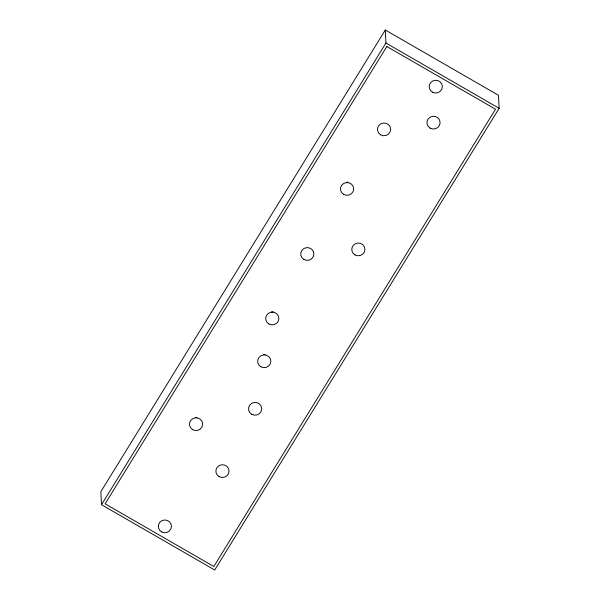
<?xml version="1.0" encoding="UTF-8"?>
<svg xmlns="http://www.w3.org/2000/svg" width="600" height="600" viewBox="0 0 600 600"><rect width="100%" height="100%" fill="white"/><g stroke="black" fill="none" stroke-linecap="round" stroke-linejoin="round"><path stroke-width="0.9" d="M385.29 30L100.86 491.685L101.498 504.705L214.71 570L499.14 108.315L498.502 95.295L385.29 30L385.928 43.02L101.498 504.705M385.928 43.02L499.14 108.315M348.038 182.108A6.6 6.39 -2.8 0 1 346.327 182.303M273.24 311.692A6.6 6.39 -2.8 0 1 271.53 311.895M197.04 417.345A6.6 6.39 -2.8 0 1 195.33 417.54M265.222 354.442A6.6 6.39 -2.8 0 1 263.513 354.638M386.835 46.523L105.113 503.812L213.803 566.498L495.525 109.208L386.835 46.523M432.375 92.153A6.6 6.39 -2.8 0 0 442.357 86.738A6.6 6.39 -2.8 0 0 432.555 81.082A6.6 6.39 -2.8 0 0 432.375 92.153M161.49 531.855A6.6 6.39 -2.8 0 0 171.472 526.44A6.6 6.39 -2.8 0 0 161.663 520.785A6.6 6.39 -2.8 0 0 161.49 531.855M251.722 414.3A6.6 6.39 -2.8 0 0 261.705 408.877A6.6 6.39 -2.8 0 0 251.895 403.222A6.6 6.39 -2.8 0 0 251.722 414.3M192.683 429.668A6.6 6.39 -2.8 0 0 202.665 424.245A6.6 6.39 -2.8 0 0 192.862 418.59A6.6 6.39 -2.8 0 0 192.683 429.668M343.68 194.43A6.6 6.39 -2.8 0 0 353.663 189.007A6.6 6.39 -2.8 0 0 343.853 183.36A6.6 6.39 -2.8 0 0 343.68 194.43M354.968 254.903A6.6 6.39 -2.8 0 0 364.95 249.487A6.6 6.39 -2.8 0 0 355.14 243.833A6.6 6.39 -2.8 0 0 354.968 254.903M268.882 324.015A6.6 6.39 -2.8 0 0 278.865 318.6A6.6 6.39 -2.8 0 0 269.055 312.945A6.6 6.39 -2.8 0 0 268.882 324.015M430.14 128.145A6.6 6.39 -2.8 0 0 440.123 122.722A6.6 6.39 -2.8 0 0 430.32 117.067A6.6 6.39 -2.8 0 0 430.14 128.145M380.67 134.873A6.6 6.39 -2.8 0 0 390.653 129.45A6.6 6.39 -2.8 0 0 380.85 123.795A6.6 6.39 -2.8 0 0 380.67 134.873M303.9 259.478A6.6 6.39 -2.8 0 0 313.882 254.062A6.6 6.39 -2.8 0 0 304.08 248.407A6.6 6.39 -2.8 0 0 303.9 259.478M260.865 366.765A6.6 6.39 -2.8 0 0 270.847 361.35A6.6 6.39 -2.8 0 0 261.045 355.695A6.6 6.39 -2.8 0 0 260.865 366.765M219.06 476.595A6.6 6.39 -2.8 0 0 229.042 471.18A6.6 6.39 -2.8 0 0 219.24 465.525A6.6 6.39 -2.8 0 0 219.06 476.595"/></g></svg>
